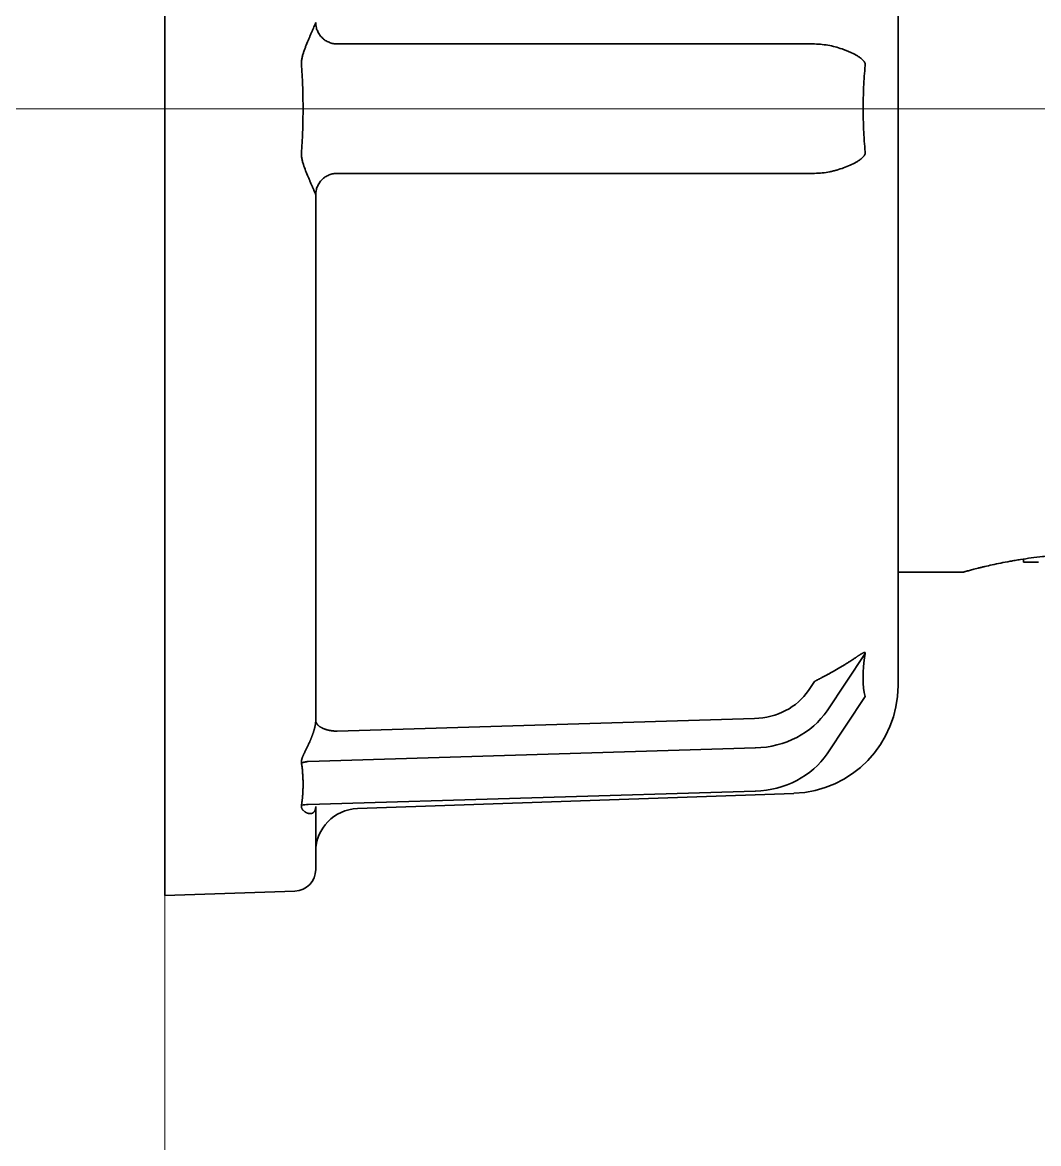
# Model space of a CAD drawing. Extents: x 6336 to 10269, y -393 to 3036.
# Drawn here: x 9424.77 to 9448.33, y 1318.03 to 1344.03 of the extents above; entities that cross this region are included whole.
import ezdxf

# ---------------------------------------------------------------- set-up
doc = ezdxf.new("R2010")
doc.units = 0
doc.header["$LTSCALE"] = 5
doc.layers.get('0').update_dxf_attribs({"linetype": 'CONTINUOUS', "lineweight": 0})
doc.layers.add('1', color=7, linetype='CONTINUOUS', true_color=0xffffff)

msp = doc.modelspace()

# ---------------------------------------------------------------- linework, layer by layer
at = {"color": 4}
for p, q in [((9428.073, 1392.026), (9428.073, 1292.026)), ((9378.073, 1342.026), (9478.073, 1342.026))]:
    msp.add_line(p, q, dxfattribs=at)
at = {"layer": '1', "color": 7, "linetype": 'Continuous', "lineweight": 35}
for p, q in [((9428.073, 1323.776), (9428.073, 1360.276)), ((9445.073, 1355.406), (9445.073, 1328.647)), ((9432.073, 1343.526), (9441.747, 1343.526)), ((9441.747, 1343.526), (9442.994, 1343.526)), ((9442.994, 1343.526), (9443.061, 1343.526)), ((9443.136, 1343.526), (9443.061, 1343.526)), ((9441.747, 1340.526), (9432.073, 1340.526)), ((9442.994, 1340.526), (9441.747, 1340.526)), ((9442.994, 1340.526), (9443.061, 1340.526)), ((9443.061, 1340.526), (9443.136, 1340.526)), ((9431.573, 1340.026), (9431.573, 1327.844)), ((9447.98, 1331.574), (9447.98, 1331.506)), ((9448.332, 1331.506), (9447.98, 1331.506)), ((9445.073, 1331.276), (9446.607, 1331.276)), ((9443.427, 1328.065), (9444.311, 1329.391)), ((9442.994, 1328.532), (9443.136, 1328.744)), ((9444.311, 1328.391), (9443.427, 1327.065)), ((9432.073, 1327.59), (9441.747, 1327.883)), ((9441.765, 1327.2), (9431.395, 1326.887)), ((9431.395, 1325.887), (9441.765, 1326.2)), ((9432.538, 1325.795), (9442.66, 1326.148)), ((9431.573, 1324.381), (9431.573, 1325.844)), ((9428.073, 1323.776), (9431.09, 1323.881))]:
    msp.add_line(p, q, dxfattribs=at)
for centre, radius, start, end in [((9442.573, 1328.647), 2.5, 272, 0), ((9432.573, 1324.795), 1, 92, 180), ((9431.073, 1324.381), 0.5, 272, 0)]:
    msp.add_arc(centre, radius, start, end, dxfattribs=at)
for centre, major_axis, ratio, start_param, end_param in [((9447.015, 1332.947), (-2.46, -4.919), 0.25, 5.6367, 6.002375), ((9441.695, 1329.181), (-1.5, 0), 0.866025, 1.605703, 2.617994), ((9441.695, 1328.931), (-2, 0), 0.866025, 1.605703, 2.617994), ((9441.695, 1327.931), (2, 0), 0.866025, 4.747296, 5.759587)]:
    msp.add_ellipse(centre, major_axis=major_axis, ratio=ratio, start_param=start_param, end_param=end_param, dxfattribs=at)
for points, knots in [([(9431.243, 1343.001), (9431.24, 1343.028), (9431.24, 1343.055), (9431.242, 1343.109), (9431.245, 1343.136), (9431.253, 1343.189), (9431.259, 1343.215), (9431.271, 1343.267), (9431.279, 1343.293), (9431.295, 1343.343), (9431.303, 1343.368), (9431.321, 1343.418), (9431.33, 1343.442), (9431.358, 1343.514), (9431.377, 1343.561), (9431.406, 1343.631), (9431.416, 1343.654), (9431.435, 1343.698), (9431.445, 1343.72), (9431.463, 1343.763), (9431.472, 1343.785), (9431.486, 1343.815), (9431.49, 1343.826), (9431.499, 1343.846), (9431.504, 1343.856), (9431.516, 1343.885), (9431.524, 1343.903), (9431.539, 1343.938), (9431.546, 1343.954), (9431.555, 1343.976), (9431.558, 1343.983), (9431.563, 1343.996), (9431.565, 1344.001), (9431.569, 1344.011), (9431.57, 1344.015), (9431.572, 1344.022), (9431.573, 1344.025), (9431.573, 1344.026)], [0, 0, 0, 0, 0.0625, 0.0625, 0.125, 0.125, 0.1875, 0.1875, 0.25, 0.25, 0.3125, 0.3125, 0.375, 0.375, 0.5, 0.5, 0.5625, 0.5625, 0.625, 0.625, 0.6875, 0.6875, 0.71875, 0.71875, 0.75, 0.75, 0.8125, 0.8125, 0.875, 0.875, 0.90625, 0.90625, 0.9375, 0.9375, 0.96875, 0.96875, 1, 1, 1, 1]), ([(9431.719, 1343.673), (9431.696, 1343.696), (9431.675, 1343.721), (9431.639, 1343.776), (9431.623, 1343.805), (9431.598, 1343.865), (9431.589, 1343.896), (9431.576, 1343.961), (9431.573, 1343.993), (9431.573, 1344.026)], [0, 0, 0, 0, 0.25, 0.25, 0.5, 0.5, 0.75, 0.75, 1, 1, 1, 1]), ([(9432.073, 1343.526), (9432.04, 1343.526), (9432.007, 1343.529), (9431.943, 1343.542), (9431.912, 1343.552), (9431.851, 1343.577), (9431.822, 1343.592), (9431.768, 1343.629), (9431.742, 1343.649), (9431.719, 1343.673)], [0, 0, 0, 0, 0.25, 0.25, 0.5, 0.5, 0.75, 0.75, 1, 1, 1, 1]), ([(9444.311, 1343.026), (9444.312, 1343.03), (9444.312, 1343.035), (9444.313, 1343.044), (9444.313, 1343.048), (9444.312, 1343.057), (9444.312, 1343.062), (9444.31, 1343.071), (9444.309, 1343.075), (9444.305, 1343.087), (9444.301, 1343.095), (9444.294, 1343.109), (9444.29, 1343.115), (9444.282, 1343.127), (9444.277, 1343.133), (9444.268, 1343.144), (9444.263, 1343.149), (9444.249, 1343.164), (9444.239, 1343.173), (9444.208, 1343.199), (9444.187, 1343.214), (9444.144, 1343.243), (9444.122, 1343.256), (9444.054, 1343.294), (9444.008, 1343.317), (9443.936, 1343.35), (9443.912, 1343.36), (9443.863, 1343.38), (9443.838, 1343.389), (9443.762, 1343.417), (9443.709, 1343.434), (9443.603, 1343.464), (9443.548, 1343.477), (9443.435, 1343.5), (9443.377, 1343.509), (9443.258, 1343.522), (9443.198, 1343.526), (9443.136, 1343.526)], [0, 0, 0, 0, 0.007813, 0.007813, 0.015625, 0.015625, 0.023438, 0.023438, 0.03125, 0.03125, 0.046875, 0.046875, 0.0625, 0.0625, 0.078125, 0.078125, 0.09375, 0.09375, 0.125, 0.125, 0.1875, 0.1875, 0.25, 0.25, 0.375, 0.375, 0.4375, 0.4375, 0.5, 0.5, 0.625, 0.625, 0.75, 0.75, 0.875, 0.875, 1, 1, 1, 1]), ([(9431.243, 1341.051), (9431.249, 1341.132), (9431.255, 1341.214), (9431.264, 1341.376), (9431.268, 1341.457), (9431.276, 1341.701), (9431.279, 1341.863), (9431.279, 1342.189), (9431.276, 1342.351), (9431.268, 1342.595), (9431.264, 1342.676), (9431.255, 1342.839), (9431.249, 1342.92), (9431.243, 1343.001)], [0, 0, 0, 0, 0.125, 0.125, 0.25, 0.25, 0.5, 0.5, 0.75, 0.75, 0.875, 0.875, 1, 1, 1, 1]), ([(9444.311, 1341.026), (9444.303, 1341.109), (9444.296, 1341.192), (9444.288, 1341.318), (9444.285, 1341.359), (9444.28, 1341.443), (9444.278, 1341.485), (9444.269, 1341.694), (9444.265, 1341.861), (9444.265, 1342.195), (9444.269, 1342.361), (9444.284, 1342.694), (9444.295, 1342.86), (9444.311, 1343.026)], [0, 0, 0, 0, 0.125, 0.125, 0.1875, 0.1875, 0.25, 0.25, 0.5, 0.5, 0.75, 0.75, 1, 1, 1, 1]), ([(9431.573, 1340.026), (9431.573, 1340.028), (9431.572, 1340.03), (9431.57, 1340.037), (9431.569, 1340.041), (9431.565, 1340.051), (9431.563, 1340.057), (9431.558, 1340.069), (9431.555, 1340.076), (9431.546, 1340.098), (9431.539, 1340.114), (9431.528, 1340.141), (9431.524, 1340.15), (9431.516, 1340.168), (9431.512, 1340.178), (9431.499, 1340.207), (9431.49, 1340.227), (9431.472, 1340.268), (9431.463, 1340.289), (9431.444, 1340.332), (9431.435, 1340.354), (9431.416, 1340.399), (9431.406, 1340.422), (9431.377, 1340.491), (9431.358, 1340.538), (9431.32, 1340.634), (9431.303, 1340.683), (9431.279, 1340.759), (9431.271, 1340.785), (9431.259, 1340.837), (9431.253, 1340.863), (9431.245, 1340.916), (9431.242, 1340.943), (9431.24, 1340.997), (9431.24, 1341.024), (9431.243, 1341.051)], [0, 0, 0, 0, 0.03125, 0.03125, 0.0625, 0.0625, 0.09375, 0.09375, 0.125, 0.125, 0.1875, 0.1875, 0.21875, 0.21875, 0.25, 0.25, 0.3125, 0.3125, 0.375, 0.375, 0.4375, 0.4375, 0.5, 0.5, 0.625, 0.625, 0.75, 0.75, 0.8125, 0.8125, 0.875, 0.875, 0.9375, 0.9375, 1, 1, 1, 1]), ([(9443.136, 1340.526), (9443.198, 1340.526), (9443.259, 1340.53), (9443.377, 1340.543), (9443.435, 1340.552), (9443.519, 1340.569), (9443.547, 1340.575), (9443.602, 1340.589), (9443.629, 1340.596), (9443.71, 1340.619), (9443.762, 1340.636), (9443.863, 1340.672), (9443.912, 1340.692), (9444.008, 1340.735), (9444.054, 1340.758), (9444.122, 1340.796), (9444.144, 1340.809), (9444.187, 1340.838), (9444.208, 1340.853), (9444.239, 1340.879), (9444.249, 1340.888), (9444.268, 1340.908), (9444.277, 1340.919), (9444.29, 1340.937), (9444.294, 1340.944), (9444.302, 1340.958), (9444.305, 1340.965), (9444.309, 1340.978), (9444.31, 1340.982), (9444.312, 1340.991), (9444.312, 1340.995), (9444.313, 1341.004), (9444.313, 1341.009), (9444.312, 1341.018), (9444.312, 1341.022), (9444.311, 1341.026)], [0, 0, 0, 0, 0.125, 0.125, 0.25, 0.25, 0.3125, 0.3125, 0.375, 0.375, 0.5, 0.5, 0.625, 0.625, 0.75, 0.75, 0.8125, 0.8125, 0.875, 0.875, 0.90625, 0.90625, 0.9375, 0.9375, 0.953125, 0.953125, 0.96875, 0.96875, 0.976562, 0.976562, 0.984375, 0.984375, 0.992188, 0.992188, 1, 1, 1, 1]), ([(9431.573, 1340.026), (9431.573, 1340.059), (9431.576, 1340.092), (9431.589, 1340.156), (9431.598, 1340.187), (9431.623, 1340.248), (9431.639, 1340.277), (9431.675, 1340.331), (9431.696, 1340.357), (9431.719, 1340.38)], [0, 0, 0, 0, 0.25, 0.25, 0.5, 0.5, 0.75, 0.75, 1, 1, 1, 1]), ([(9431.719, 1340.38), (9431.742, 1340.403), (9431.768, 1340.424), (9431.822, 1340.46), (9431.851, 1340.476), (9431.912, 1340.501), (9431.943, 1340.51), (9432.007, 1340.523), (9432.04, 1340.526), (9432.073, 1340.526)], [0, 0, 0, 0, 0.25, 0.25, 0.5, 0.5, 0.75, 0.75, 1, 1, 1, 1]), ([(9449.579, 1331.703), (9449.479, 1331.703), (9449.38, 1331.702), (9449.184, 1331.696), (9448.99, 1331.688), (9448.799, 1331.675), (9448.681, 1331.665), (9448.658, 1331.663), (9448.611, 1331.658), (9448.587, 1331.656), (9448.517, 1331.649), (9448.471, 1331.645), (9448.335, 1331.63), (9448.158, 1331.608), (9447.991, 1331.583), (9447.868, 1331.564), (9447.828, 1331.557), (9447.769, 1331.547), (9447.749, 1331.543), (9447.71, 1331.537), (9447.614, 1331.519), (9447.451, 1331.488), (9447.255, 1331.447), (9447.138, 1331.42), (9447.069, 1331.404), (9447.056, 1331.401), (9447.029, 1331.394), (9446.99, 1331.385), (9446.954, 1331.376), (9446.884, 1331.359), (9446.8, 1331.338), (9446.734, 1331.32), (9446.69, 1331.308), (9446.677, 1331.305), (9446.659, 1331.3), (9446.653, 1331.298), (9446.642, 1331.295), (9446.616, 1331.288), (9446.583, 1331.279), (9446.573, 1331.276), (9446.573, 1331.276), (9446.573, 1331.276), (9446.573, 1331.276)], [0, 0, 0, 0, 0.062469, 0.062469, 0.124939, 0.187408, 0.187408, 0.203026, 0.203026, 0.218643, 0.218643, 0.249878, 0.249878, 0.312347, 0.374817, 0.374817, 0.406051, 0.406051, 0.421669, 0.421669, 0.437286, 0.499756, 0.562225, 0.624694, 0.624694, 0.640312, 0.640312, 0.655929, 0.687164, 0.687164, 0.749633, 0.812103, 0.812103, 0.843338, 0.843338, 0.858955, 0.858955, 0.874572, 0.937042, 0.999511, 0.999511, 1, 1, 1, 1]), ([(9444.311, 1329.391), (9444.311, 1329.393), (9444.312, 1329.396), (9444.313, 1329.401), (9444.312, 1329.405), (9444.312, 1329.409), (9444.31, 1329.411), (9444.308, 1329.413), (9444.305, 1329.415), (9444.302, 1329.416), (9444.297, 1329.416), (9444.293, 1329.415), (9444.287, 1329.414), (9444.281, 1329.412), (9444.274, 1329.409), (9444.266, 1329.406), (9444.258, 1329.402), (9444.249, 1329.397), (9444.239, 1329.392), (9444.229, 1329.386), (9444.218, 1329.379), (9444.206, 1329.372), (9444.193, 1329.364), (9444.179, 1329.356), (9444.165, 1329.347), (9444.15, 1329.337), (9444.135, 1329.327), (9444.119, 1329.315), (9444.099, 1329.302), (9444.073, 1329.284), (9444.04, 1329.261), (9443.999, 1329.234), (9443.951, 1329.203), (9443.895, 1329.168), (9443.846, 1329.137), (9443.806, 1329.113), (9443.779, 1329.096), (9443.752, 1329.08), (9443.725, 1329.064), (9443.699, 1329.049), (9443.673, 1329.034), (9443.647, 1329.019), (9443.621, 1329.004), (9443.595, 1328.99), (9443.57, 1328.976), (9443.546, 1328.962), (9443.521, 1328.948), (9443.497, 1328.935), (9443.474, 1328.922), (9443.45, 1328.909), (9443.427, 1328.897), (9443.405, 1328.885), (9443.383, 1328.873), (9443.361, 1328.861), (9443.34, 1328.85), (9443.319, 1328.839), (9443.299, 1328.828), (9443.279, 1328.817), (9443.259, 1328.807), (9443.24, 1328.797), (9443.222, 1328.788), (9443.203, 1328.778), (9443.186, 1328.769), (9443.169, 1328.76), (9443.152, 1328.752), (9443.141, 1328.746), (9443.136, 1328.744)], [0, 0, 0, 0, 0.004544, 0.009028, 0.013541, 0.018167, 0.022988, 0.028072, 0.033482, 0.039266, 0.045466, 0.052116, 0.059242, 0.066866, 0.075007, 0.083678, 0.092894, 0.102662, 0.112993, 0.123892, 0.135367, 0.147423, 0.160064, 0.173293, 0.187116, 0.201533, 0.216549, 0.229363, 0.248013, 0.272499, 0.302822, 0.338982, 0.38098, 0.428814, 0.482486, 0.504966, 0.527059, 0.548765, 0.570084, 0.591016, 0.611561, 0.63172, 0.651492, 0.670877, 0.689877, 0.70849, 0.726718, 0.744559, 0.762015, 0.779086, 0.795771, 0.812071, 0.827986, 0.843517, 0.858663, 0.873425, 0.887803, 0.901798, 0.91541, 0.928639, 0.941485, 0.95395, 0.966033, 0.977736, 0.989058, 1, 1, 1, 1]), ([(9431.433, 1327.344), (9431.435, 1327.349), (9431.439, 1327.359), (9431.446, 1327.374), (9431.452, 1327.389), (9431.459, 1327.405), (9431.465, 1327.42), (9431.471, 1327.434), (9431.477, 1327.449), (9431.482, 1327.464), (9431.488, 1327.478), (9431.493, 1327.492), (9431.499, 1327.507), (9431.504, 1327.521), (9431.508, 1327.535), (9431.513, 1327.548), (9431.518, 1327.562), (9431.522, 1327.575), (9431.526, 1327.589), (9431.53, 1327.602), (9431.534, 1327.615), (9431.538, 1327.628), (9431.541, 1327.64), (9431.544, 1327.653), (9431.547, 1327.665), (9431.55, 1327.677), (9431.553, 1327.689), (9431.556, 1327.701), (9431.558, 1327.712), (9431.56, 1327.724), (9431.562, 1327.735), (9431.564, 1327.746), (9431.566, 1327.756), (9431.567, 1327.767), (9431.569, 1327.777), (9431.57, 1327.787), (9431.571, 1327.797), (9431.572, 1327.807), (9431.572, 1327.816), (9431.573, 1327.826), (9431.573, 1327.835), (9431.573, 1327.841), (9431.573, 1327.844)], [0, 0, 0, 0, 0.035073, 0.069552, 0.103441, 0.136743, 0.169461, 0.201601, 0.233165, 0.264159, 0.294588, 0.324455, 0.353767, 0.382529, 0.410747, 0.438426, 0.465574, 0.492197, 0.518301, 0.543896, 0.568988, 0.593586, 0.6177, 0.641338, 0.66451, 0.687227, 0.7095, 0.731341, 0.752762, 0.773776, 0.794397, 0.81464, 0.834519, 0.854051, 0.873253, 0.892142, 0.910736, 0.929056, 0.947121, 0.964952, 0.982571, 1, 1, 1, 1]), ([(9431.573, 1327.844), (9431.573, 1327.843), (9431.573, 1327.843), (9431.573, 1327.842), (9431.573, 1327.841), (9431.573, 1327.839), (9431.573, 1327.837), (9431.573, 1327.835), (9431.573, 1327.832), (9431.574, 1327.829), (9431.574, 1327.826), (9431.575, 1327.822), (9431.575, 1327.818), (9431.576, 1327.814), (9431.577, 1327.809), (9431.579, 1327.804), (9431.58, 1327.799), (9431.582, 1327.793), (9431.585, 1327.787), (9431.588, 1327.781), (9431.591, 1327.775), (9431.595, 1327.768), (9431.6, 1327.761), (9431.605, 1327.754), (9431.611, 1327.746), (9431.617, 1327.738), (9431.625, 1327.731), (9431.633, 1327.722), (9431.642, 1327.714), (9431.652, 1327.706), (9431.663, 1327.698), (9431.676, 1327.689), (9431.689, 1327.681), (9431.704, 1327.673), (9431.714, 1327.667), (9431.719, 1327.664)], [0, 0, 0, 0, 0.002611, 0.00694, 0.012997, 0.020783, 0.0303, 0.041547, 0.054527, 0.069238, 0.085681, 0.103857, 0.123764, 0.145404, 0.168776, 0.19388, 0.220716, 0.249285, 0.279587, 0.31162, 0.345386, 0.380884, 0.418115, 0.457078, 0.497773, 0.540201, 0.58436, 0.630253, 0.677877, 0.727234, 0.778323, 0.831144, 0.885697, 0.941982, 1, 1, 1, 1]), ([(9431.719, 1327.664), (9431.722, 1327.663), (9431.728, 1327.66), (9431.736, 1327.656), (9431.745, 1327.653), (9431.753, 1327.649), (9431.762, 1327.646), (9431.77, 1327.642), (9431.779, 1327.639), (9431.787, 1327.636), (9431.796, 1327.633), (9431.804, 1327.63), (9431.813, 1327.628), (9431.821, 1327.625), (9431.829, 1327.623), (9431.837, 1327.621), (9431.846, 1327.618), (9431.854, 1327.616), (9431.862, 1327.614), (9431.87, 1327.613), (9431.877, 1327.611), (9431.885, 1327.609), (9431.893, 1327.608), (9431.9, 1327.606), (9431.908, 1327.605), (9431.915, 1327.604), (9431.922, 1327.603), (9431.929, 1327.602), (9431.936, 1327.601), (9431.942, 1327.6), (9431.949, 1327.599), (9431.955, 1327.598), (9431.961, 1327.597), (9431.967, 1327.597), (9431.973, 1327.596), (9431.979, 1327.595), (9431.985, 1327.595), (9431.99, 1327.594), (9431.995, 1327.594), (9432.001, 1327.593), (9432.005, 1327.593), (9432.01, 1327.593), (9432.015, 1327.593), (9432.019, 1327.592), (9432.023, 1327.592), (9432.028, 1327.592), (9432.031, 1327.592), (9432.035, 1327.591), (9432.039, 1327.591), (9432.042, 1327.591), (9432.045, 1327.591), (9432.048, 1327.591), (9432.051, 1327.591), (9432.054, 1327.591), (9432.056, 1327.591), (9432.059, 1327.591), (9432.061, 1327.591), (9432.063, 1327.591), (9432.065, 1327.591), (9432.066, 1327.591), (9432.068, 1327.591), (9432.069, 1327.59), (9432.07, 1327.59), (9432.071, 1327.59), (9432.072, 1327.59), (9432.072, 1327.59), (9432.073, 1327.59), (9432.073, 1327.59), (9432.073, 1327.59)], [0, 0, 0, 0, 0.02978, 0.05911, 0.087989, 0.116419, 0.144399, 0.171928, 0.199008, 0.225637, 0.251816, 0.277545, 0.302824, 0.327653, 0.352032, 0.375961, 0.399439, 0.422468, 0.445046, 0.467175, 0.488853, 0.510081, 0.530859, 0.551187, 0.571065, 0.590493, 0.60947, 0.627998, 0.646075, 0.663703, 0.68088, 0.697607, 0.713884, 0.729711, 0.745088, 0.760015, 0.774491, 0.788518, 0.802094, 0.81522, 0.827897, 0.840123, 0.851899, 0.863225, 0.8741, 0.884526, 0.894502, 0.904027, 0.913102, 0.921728, 0.929903, 0.937628, 0.944903, 0.951728, 0.958102, 0.964027, 0.969502, 0.974526, 0.979101, 0.983225, 0.986899, 0.990124, 0.992898, 0.995222, 0.997097, 0.998521, 0.999497, 1, 1, 1, 1]), ([(9431.243, 1326.848), (9431.242, 1326.85), (9431.242, 1326.854), (9431.241, 1326.859), (9431.241, 1326.865), (9431.241, 1326.871), (9431.241, 1326.877), (9431.241, 1326.884), (9431.241, 1326.89), (9431.242, 1326.897), (9431.243, 1326.903), (9431.244, 1326.91), (9431.245, 1326.917), (9431.246, 1326.924), (9431.248, 1326.932), (9431.25, 1326.939), (9431.252, 1326.947), (9431.254, 1326.954), (9431.257, 1326.962), (9431.26, 1326.97), (9431.262, 1326.979), (9431.265, 1326.987), (9431.269, 1326.995), (9431.272, 1327.004), (9431.276, 1327.013), (9431.28, 1327.022), (9431.284, 1327.031), (9431.288, 1327.041), (9431.292, 1327.05), (9431.297, 1327.06), (9431.301, 1327.07), (9431.306, 1327.08), (9431.314, 1327.095), (9431.323, 1327.114), (9431.335, 1327.138), (9431.347, 1327.163), (9431.359, 1327.188), (9431.372, 1327.213), (9431.384, 1327.238), (9431.396, 1327.264), (9431.408, 1327.29), (9431.42, 1327.317), (9431.429, 1327.335), (9431.433, 1327.344)], [0, 0, 0, 0, 0.014414, 0.028974, 0.043684, 0.058551, 0.073581, 0.088779, 0.104152, 0.119704, 0.13544, 0.151365, 0.167484, 0.183801, 0.200322, 0.217049, 0.233988, 0.251142, 0.268514, 0.286109, 0.303929, 0.321979, 0.34026, 0.358778, 0.377533, 0.39653, 0.41577, 0.435257, 0.454992, 0.474978, 0.495218, 0.515714, 0.536467, 0.583885, 0.63104, 0.677944, 0.724604, 0.77103, 0.817232, 0.86322, 0.909004, 0.954594, 1, 1, 1, 1]), ([(9431.243, 1325.873), (9431.244, 1325.881), (9431.246, 1325.895), (9431.25, 1325.918), (9431.253, 1325.941), (9431.256, 1325.964), (9431.259, 1325.987), (9431.262, 1326.011), (9431.265, 1326.035), (9431.267, 1326.06), (9431.269, 1326.085), (9431.271, 1326.11), (9431.273, 1326.135), (9431.274, 1326.161), (9431.275, 1326.187), (9431.277, 1326.213), (9431.277, 1326.24), (9431.278, 1326.267), (9431.279, 1326.295), (9431.279, 1326.323), (9431.279, 1326.357), (9431.279, 1326.399), (9431.278, 1326.447), (9431.276, 1326.494), (9431.274, 1326.541), (9431.272, 1326.587), (9431.268, 1326.632), (9431.265, 1326.677), (9431.26, 1326.721), (9431.255, 1326.764), (9431.249, 1326.806), (9431.245, 1326.834), (9431.243, 1326.848)], [0, 0, 0, 0, 0.023767, 0.047813, 0.072139, 0.096746, 0.121634, 0.146804, 0.172257, 0.197993, 0.224014, 0.25032, 0.276911, 0.303788, 0.330952, 0.358404, 0.386144, 0.414172, 0.44249, 0.471098, 0.499996, 0.549727, 0.598592, 0.646596, 0.693742, 0.740031, 0.785469, 0.830058, 0.873802, 0.916704, 0.958769, 1, 1, 1, 1]), ([(9431.433, 1325.678), (9431.43, 1325.678), (9431.426, 1325.679), (9431.419, 1325.68), (9431.412, 1325.681), (9431.405, 1325.682), (9431.398, 1325.684), (9431.391, 1325.686), (9431.384, 1325.688), (9431.377, 1325.691), (9431.37, 1325.693), (9431.363, 1325.696), (9431.357, 1325.699), (9431.35, 1325.703), (9431.343, 1325.706), (9431.337, 1325.71), (9431.33, 1325.714), (9431.324, 1325.718), (9431.317, 1325.722), (9431.307, 1325.729), (9431.295, 1325.74), (9431.28, 1325.754), (9431.268, 1325.769), (9431.259, 1325.782), (9431.253, 1325.793), (9431.249, 1325.803), (9431.245, 1325.812), (9431.243, 1325.822), (9431.241, 1325.832), (9431.24, 1325.842), (9431.24, 1325.852), (9431.241, 1325.862), (9431.242, 1325.87), (9431.243, 1325.873)], [0, 0, 0, 0, 0.025953, 0.051868, 0.077745, 0.103588, 0.129396, 0.155172, 0.180918, 0.206634, 0.232323, 0.257987, 0.283627, 0.309244, 0.334841, 0.360418, 0.385979, 0.411523, 0.437054, 0.462572, 0.530757, 0.596034, 0.658483, 0.718197, 0.751135, 0.783581, 0.815569, 0.847136, 0.878317, 0.909154, 0.939685, 0.969953, 1, 1, 1, 1]), ([(9431.573, 1325.844), (9431.573, 1325.841), (9431.573, 1325.837), (9431.573, 1325.831), (9431.572, 1325.825), (9431.572, 1325.819), (9431.571, 1325.813), (9431.571, 1325.807), (9431.57, 1325.801), (9431.569, 1325.796), (9431.568, 1325.79), (9431.567, 1325.785), (9431.566, 1325.779), (9431.564, 1325.774), (9431.563, 1325.769), (9431.561, 1325.764), (9431.559, 1325.759), (9431.557, 1325.754), (9431.555, 1325.749), (9431.553, 1325.745), (9431.551, 1325.74), (9431.548, 1325.736), (9431.546, 1325.732), (9431.543, 1325.728), (9431.54, 1325.724), (9431.537, 1325.72), (9431.534, 1325.716), (9431.53, 1325.711), (9431.524, 1325.706), (9431.516, 1325.699), (9431.507, 1325.694), (9431.498, 1325.689), (9431.488, 1325.685), (9431.478, 1325.682), (9431.468, 1325.679), (9431.456, 1325.678), (9431.445, 1325.678), (9431.437, 1325.678), (9431.433, 1325.678)], [0, 0, 0, 0, 0.014379, 0.028904, 0.043589, 0.058446, 0.073488, 0.088728, 0.104176, 0.119845, 0.135744, 0.151885, 0.168277, 0.184931, 0.201854, 0.219056, 0.236545, 0.254329, 0.272417, 0.290814, 0.309528, 0.328566, 0.347934, 0.367637, 0.387683, 0.408076, 0.428821, 0.449923, 0.497367, 0.546389, 0.597035, 0.649344, 0.703354, 0.759099, 0.816609, 0.875912, 0.937034, 1, 1, 1, 1])]:
    msp.add_open_spline(points, degree=3, knots=knots, dxfattribs=at)
for points in [[(9431.243, 1326.848), (9431.267, 1326.858), (9431.317, 1326.874), (9431.369, 1326.884), (9431.395, 1326.887)], [(9431.243, 1325.873), (9431.291, 1325.885), (9431.343, 1325.889), (9431.395, 1325.887)]]:
    msp.add_open_spline(points, degree=3, dxfattribs=at)

doc.saveas('drawing.dxf')
